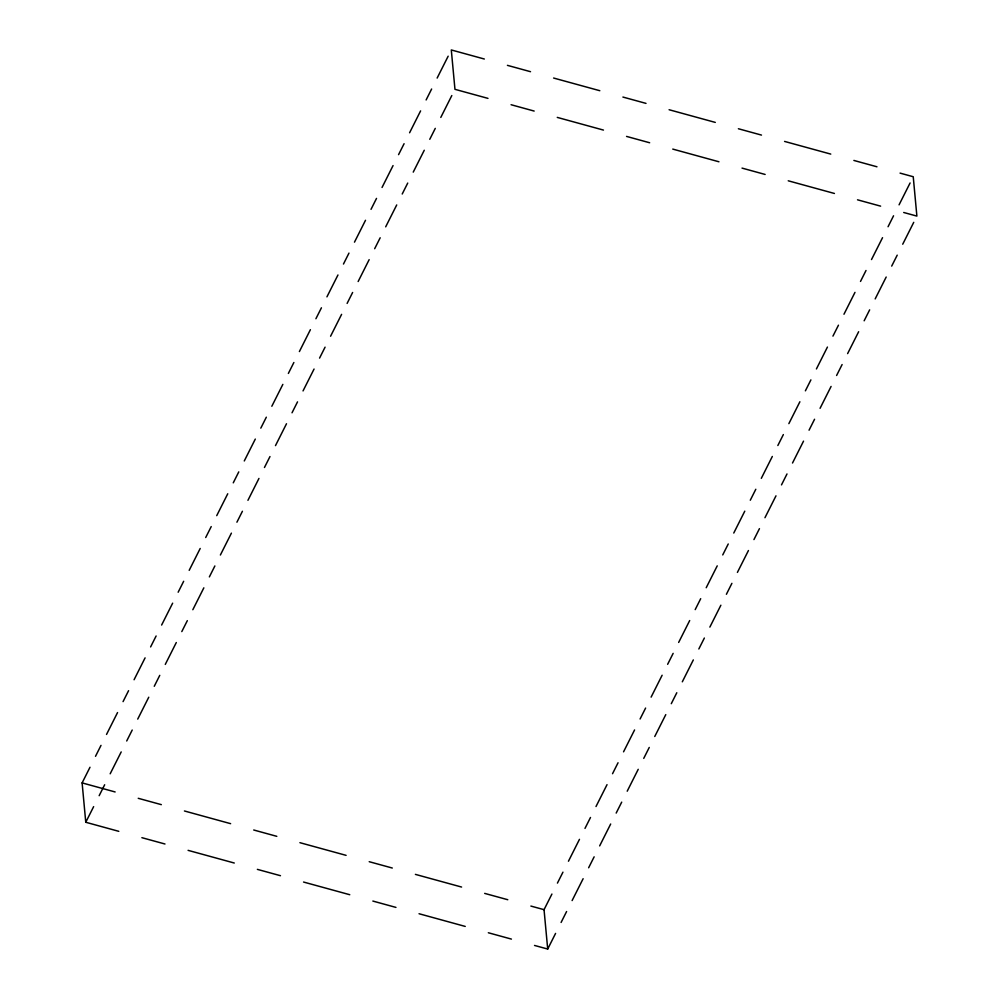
<?xml version="1.0" encoding="UTF-8"?>
<svg xmlns="http://www.w3.org/2000/svg" width="999" height="999" viewBox="0 0 999 999"><rect width="100%" height="100%" fill="white"/><g stroke="black" fill="none" stroke-linecap="round" stroke-linejoin="round"><path stroke-width="1.5" d="M118.794 831.33L85.764 822.264L82.118 782.904L89.997 767.257M95.504 756.318L101.011 745.379M106.531 734.44L117.545 712.562M123.052 701.623L128.571 690.684M134.078 679.745L145.092 657.866M150.612 646.927L156.119 635.988M161.626 625.049L172.652 603.171M178.159 592.22L183.666 581.281M189.186 570.342L200.2 548.463M205.707 537.524L211.226 526.585M216.733 515.646L227.747 493.768M233.267 482.829L238.773 471.89M244.28 460.951L255.307 439.073M260.814 428.134L266.321 417.195M271.828 406.256L282.854 384.378M288.361 373.439L293.868 362.5M299.388 351.561L310.402 329.682M315.909 318.731L321.428 307.792M326.935 296.853L337.962 274.975M343.469 264.036L348.976 253.097M354.483 242.158L365.509 220.28M371.016 209.34L376.523 198.401M382.043 187.462L393.057 165.584M398.564 154.645L404.083 143.706M409.59 132.767L420.604 110.889M426.123 99.95L431.63 89.011M437.137 78.072L448.164 56.194M85.764 822.264L93.644 806.63M99.163 795.691L104.67 784.752M110.177 773.8L121.204 751.922M126.711 740.983L132.218 730.044M137.725 719.105L148.751 697.227M154.258 686.288L159.765 675.349M165.285 664.41L176.299 642.532M181.806 631.593L187.325 620.654M192.832 609.715L203.846 587.837M209.365 576.898L214.872 565.958M220.379 555.019L231.406 533.141M236.913 522.202L242.42 511.263M247.939 500.324L258.953 478.434M264.46 467.495L269.98 456.555M275.487 445.616L286.501 423.738M292.02 412.799L297.527 401.86M303.034 390.921L314.061 369.043M319.568 358.104L325.075 347.165M330.582 336.226L341.608 314.348M347.115 303.409L352.622 292.47M358.142 281.531L369.155 259.653M374.675 248.714L380.182 237.774M385.689 226.835L396.715 204.945M402.222 194.006L407.729 183.067M413.236 172.128L424.263 150.25M429.77 139.311L435.277 128.371M440.796 117.432L451.81 95.554M534.527 945.441L547.702 949.05L544.043 909.677L551.923 894.043M557.43 883.104L562.949 872.164M568.456 861.225L579.47 839.347M584.989 828.408L590.496 817.469M596.003 806.53L607.03 784.652M612.537 773.713L618.044 762.761M623.551 751.822L634.577 729.944M640.084 719.005L645.604 708.066M651.111 697.127L662.125 675.249M667.644 664.31L673.151 653.371M678.658 642.432L689.685 620.554M695.192 609.615L700.699 598.676M706.206 587.737L717.232 565.859M722.739 554.92L728.246 543.98M733.766 533.041L744.779 511.163M750.286 500.224L755.806 489.273M761.313 478.334L772.327 456.456M777.846 445.517L783.353 434.577M788.86 423.638L799.887 401.76M805.394 390.821L810.901 379.882M816.42 368.943L827.434 347.065M832.941 336.126L838.461 325.187M843.968 314.248L854.982 292.37M860.501 281.431L866.008 270.492M871.515 259.553L882.542 237.675M888.049 226.736L893.556 215.784M899.063 204.845L910.089 182.967M547.702 949.05L555.581 933.403M561.088 922.464L566.595 911.525M572.102 900.586L583.129 878.708M588.636 867.769L594.143 856.83M599.662 845.891L610.676 824.013M616.183 813.074L621.703 802.135M627.21 791.196L638.224 769.317M643.743 758.378L649.25 747.439M654.757 736.5L665.784 714.622M671.291 703.683L676.798 692.744M682.317 681.805L693.331 659.914M698.838 648.975L704.357 638.036M709.864 627.097L720.878 605.219M726.398 594.28L731.905 583.341M737.412 572.402L748.438 550.524M753.945 539.585L759.452 528.646M764.959 517.707L775.986 495.829M781.493 484.89L787 473.951M792.519 463.012L803.533 441.133M809.053 430.194L814.56 419.255M820.067 408.316L831.093 386.426M836.6 375.487L842.107 364.548M847.614 353.609L858.641 331.73M864.147 320.791L869.654 309.852M875.174 298.913L886.188 277.035M891.695 266.096L897.214 255.157M902.721 244.218L913.735 222.34M484.328 59.016L451.298 49.95L454.957 89.323L487.974 98.377M507.417 65.347L530.519 71.691M553.608 78.034L599.812 90.709M622.901 97.053L646.003 103.384M669.093 109.728L715.284 122.402M738.386 128.746L761.488 135.09M784.577 141.421L830.768 154.096M853.87 160.439L876.96 166.783M900.062 173.114L913.236 176.736L916.882 216.096L903.708 212.487M511.076 104.72L534.165 111.064M557.267 117.395L603.458 130.082M626.56 136.413L649.65 142.757M672.752 149.088L718.943 161.776M742.032 168.107L765.134 174.45M788.236 180.794L834.427 193.469M857.517 199.812L880.619 206.144M82.118 782.904L115.135 791.957M138.237 798.301L161.338 804.645M184.428 810.976L230.619 823.663M253.721 829.994L276.81 836.338M299.912 842.681L346.104 855.356M369.205 861.7L392.295 868.031M415.397 874.375L461.588 887.05M484.677 893.393L507.779 899.724M530.881 906.068L544.043 909.677M141.883 837.674L164.985 844.005M188.087 850.349L234.278 863.024M257.367 869.367L280.469 875.698M303.559 882.042L349.762 894.717M372.852 901.061L395.954 907.404M419.043 913.735L465.234 926.423M488.336 932.754L511.426 939.097"/></g></svg>
